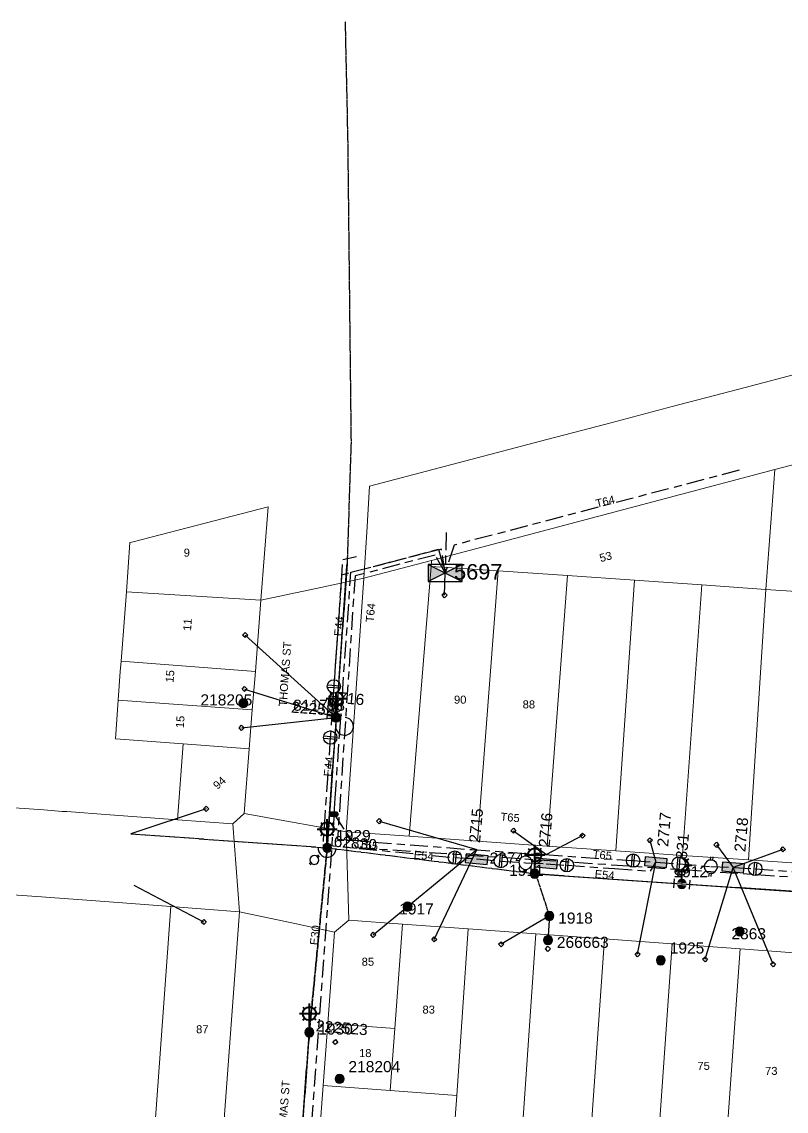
# Model space of a CAD drawing. Header units: metres. Extents: x 309980 to 311407, y 6249141 to 6251386.
# Drawn here: x 310250.1 to 310422, y 6250090.3 to 6250335.3 of the extents above; entities that cross this region are included whole.
import ezdxf
from ezdxf.enums import TextEntityAlignment as Align

# ---------------------------------------------------------------- set-up
doc = ezdxf.new("R2010")
doc.units = ezdxf.units.M
doc.linetypes.add('Cable Exist OH', pattern=[1, 1, 0])
doc.linetypes.add('Cable Exist UG', pattern=[8.2, 4, -1.2, 1.8, -1.2])
doc.layers.get('0').update_dxf_attribs({"color": 6})
for name, color, linetype, lineweight in [('Cadastre Buildings_SP_EXT', 9, 'Continuous', 5), ('Cadastre Land Parcels_SP_EXT', 9, 'Continuous', 5), ('Cadastre Roads_SP_EXT', 9, 'Continuous', 5)]:
    doc.layers.add(name, color=color, linetype=linetype, lineweight=lineweight)
for name, color, linetype in [('Equip_HV_EXT', 7, 'Continuous'), ('Equip_LV_EXT', 7, 'Continuous'), ('Equip_SP_LV_EXT', 7, 'Continuous'), ('Equip_SP_SL_EXT', 7, 'Continuous'), ('Mains_HV_EXT', 7, 'Continuous'), ('Mains_LV_EXT', 7, 'Continuous'), ('Mains_SL_EXT', 7, 'Continuous'), ('Services_SP_EXT', 7, 'Continuous'), ('Sub_SP_EXT', 7, 'Continuous'), ('SupportsOH_SP_TR_HV_LV_SL_EXT', 7, 'Continuous'), ('SupportsUG_SP_LV_EXT', 7, 'Continuous')]:
    doc.layers.add(name, color=color, linetype=linetype)
doc.styles.add('iecARIAL', font='arial.ttf', dxfattribs={"height": 2})
doc.styles.add('POLE_LABEL', font='arial.ttf')
doc.styles.get("Standard").update_dxf_attribs({"font": 'arial.ttf'})

# ---------------------------------------------------------------- blocks, each defined once
blk = doc.blocks.new('SUB_PADMOUNT_EXT')
for points in [[(0, 0), (-3.84, 1.92), (-3.84, -1.92)], [(0, 0), (3.84, 1.92), (3.84, -1.92)]]:
    blk.add_hatch(color=256).paths.add_polyline_path(points)
for p, q in [((3.84, 1.92), (-3.84, -1.92)), ((-3.84, 1.92), (3.84, -1.92))]:
    blk.add_line(p, q)
blk.add_lwpolyline([(-3.84, -1.92), (3.84, -1.92), (3.84, 1.92), (-3.84, 1.92)], close=True)
for tag, height, flags, p in [('ASSET_NUM', 3.5, 8, (2, 2)), ('STREET_CODE', 0.2, 9, (1.5, 0)), ('CONSTRUCTED_VOLTAGE', 0.2, 9, (1.5, -0.2)), ('OPERATING_VOLTAGE', 0.2, 9, (1.5, -0.6)), ('ORIENTATION', 0.2, 9, (1.5, -0.8)), ('OWNED_BY', 0.2, 9, (1.5, -1)), ('OPERATED_BY', 0.2, 9, (1.5, -1.2)), ('SECONDARY_VOLTAGE', 0.2, 9, (1.5, -1.6)), ('STATE', 0.2, 9, (1.5, -1.8)), ('SUBSTATION_TYPE', 0.2, 9, (1.5, -2.2)), ('NO_PHASES', 0.2, 9, (1.5, -0.4)), ('MAINTAINED_BY', 0.2, 9, (1.5, -1.4)), ('PARENT', 0.2, 9, (1.5, -2)), ('USAGE', 0.2, 9, (1.5, -2.4)), ('STREETNAME', 0.2, 9, (1.5, -3)), ('SUBURB', 0.2, 9, (1.5, -3.2)), ('Z', 0.2, 1, (1.5, -3.6)), ('LEGEND', 0.2, 9, (1.5, -2.6)), ('LOCATION', 0.2, 9, (1.5, -2.8)), ('NOTES', 0.2, 9, (1.5, -3.4))]:
    blk.add_attdef(tag, text='', height=height, dxfattribs=dict(flags=flags)).set_placement(p, align=Align.MIDDLE_LEFT)
blk = doc.blocks.new('PILLAR_EXT')
blk.add_hatch(color=256).paths.add_polyline_path([(-2.475, 0.99), (-2.475, -0.99), (2.475, -0.99), (2.475, 0.99)])
blk.add_lwpolyline([(-2.475, -0.99), (2.475, -0.99), (2.475, 0.99), (-2.475, 0.99)], close=True)
at = {"style": 'iecARIAL', "flags": 8}
blk.add_attdef('ASSET_NUM', (1.5, 3.5), '', height=2.5, dxfattribs=at)
for tag, p, flags in [('OWNED_BY', (0, -0.2), 9), ('STATE', (0, -0.4), 9), ('SUPPORT_TYPE', (0, -0.6), 9), ('STREETNAME', (0, -1.8), 9), ('SUBURB', (0, -2), 1), ('USAGE', (0, -0.8), 9), ('LEGEND', (0, -1), 9), ('LOCATION', (0, -1.2), 9), ('NOTES', (0, -1.4), 9), ('PARENT', (0, -1.6), 9)]:
    blk.add_attdef(tag, p, '', height=0.2, dxfattribs=dict(flags=flags))
blk = doc.blocks.new('LV_OH_LINKS_OPEN_EXT')
for p, q in [((-0.17, 4.97), (-0.17, 5.46)), ((0.17, 4.97), (0.17, 5.46)), ((-0.17, 3), (-0.17, 2.5)), ((0.17, 3), (0.17, 2.5))]:
    blk.add_line(p, q)
blk.add_lwpolyline([(0, 2.99, 1), (0, 4.98, 1)], format="xyb", close=True)
at = {"flags": 9}
for tag, p in [('ACTUAL_STATUS', (0, 0)), ('CONSTRUCTED_VOLTAGE', (0, -0.2)), ('OPERATING_VOLTAGE', (0, -0.6)), ('ORIENTATION', (0, -0.8)), ('OWNED_BY', (0, -1)), ('STATE', (0, -1.2)), ('SWITCH_TYPE', (0, -1.4)), ('NO_PHASES', (0, -0.4)), ('USAGE', (0, -1.6)), ('LEGEND', (0, -1.8)), ('NOTES', (0, -2))]:
    blk.add_attdef(tag, text='', height=0.2, dxfattribs=at).set_placement(p, align=Align.MIDDLE_LEFT)
at = {"flags": 1}
blk.add_attdef('Z', (0, 0), '', height=0.2, dxfattribs=at)
blk = doc.blocks.new('SL_LANTERN_EXT')
at = {"lineweight": 40}
for p, q in [((-1.46, 5.68), (-1.06, 5.28)), ((0, 1.97), (0, 6.47)), ((1.46, 5.68), (1.06, 5.28)), ((-2.25, 4.22), (2.25, 4.22)), ((-1.46, 2.76), (-1.06, 3.16)), ((0, 0), (0, 2.72)), ((1.46, 2.76), (1.06, 3.16))]:
    blk.add_line(p, q, dxfattribs=at)
blk.add_circle((0, 4.22), 1.5, dxfattribs=at)
at = {"style": 'iecARIAL', "flags": 8}
blk.add_attdef('ASSET_NUM', (1.5, 1.5), '', height=2.5, dxfattribs=at)
for tag, p, height, flags in [('OPERATING_VOLTAGE', (0.98, -1.65), 0.2, 9), ('ORIENTATION', (0.98, -1.85), 0.2, 9), ('OWNED_BY', (0.98, -2.05), 0.2, 9), ('STATE', (0.98, -2.25), 0.2, 9), ('CONSTRUCTED_VOLTAGE', (0.98, -0.65), 0.2, 9), ('CONTROL_TYPE', (0.98, -0.85), 0.2, 9), ('LANTERN_PURPOSE', (0.98, -1.05), 0.2, 9), ('LANTERN_TYPE', (0.98, -1.25), 0.2, 9), ('NO_PHASES', (0.98, -1.45), 0.2, 9), ('USAGE', (0.98, -2.45), 0.2, 9), ('CEXIST', (0.98, -2.65), 0.2, 9), ('LNUMBER', (2.18, -3.25), 2.5, 8), ('CNEW', (0.98, -2.85), 0.2, 9), ('CNUMBER', (0.98, -3.05), 0.2, 9), ('CREMOVE', (0.98, -3.25), 0.2, 9), ('CREPLACE', (0.98, -3.45), 0.2, 9), ('LKINGHEIGHT', (0.98, -3.65), 0.2, 9), ('LBRACKET', (0.98, -3.85), 0.2, 9), ('LBRACKETVOCAB', (0.98, -4.05), 0.2, 9), ('LCATEGORY', (0.98, -4.25), 0.2, 9), ('LCHARGE1', (0.98, -4.45), 0.2, 9), ('LCHARGE1PERCENT', (0.98, -4.65), 0.2, 9), ('LCHARGE2', (0.98, -4.85), 0.2, 9), ('LCHARGE2PERCENT', (0.98, -5.05), 0.2, 9), ('LCHARGE3', (0.98, -5.25), 0.2, 9), ('LCHARGE3PERCENT', (0.98, -5.45), 0.2, 9), ('LEXIST', (0.98, -5.65), 0.2, 9), ('LLAMP', (0.98, -5.85), 0.2, 9), ('LLAMPVOCAB', (0.98, -6.05), 0.2, 9), ('LMAST', (0.98, -6.25), 0.2, 9), ('LMASTVOCAB', (0.98, -6.45), 0.2, 9), ('LNEW', (0.98, -6.65), 0.2, 9), ('LANTNUMBER', (0.98, -6.85), 0.2, 9), ('LOUTREACH', (0.98, -7.25), 0.2, 9), ('LOUTREACHVOCAB', (0.98, -7.45), 0.2, 9), ('STREETNAME', (0.98, -9.25), 0.2, 9), ('SUBURB', (0.98, -9.45), 0.2, 1), ('LRATECODE', (0.98, -7.65), 0.2, 9), ('LREMOVE', (0.98, -7.85), 0.2, 9), ('LREPLACE', (0.98, -8.05), 0.2, 9), ('LTYPE', (0.98, -8.25), 0.2, 9), ('LTYPEVOCAB', (0.98, -8.45), 0.2, 9), ('LEGEND', (0.98, -8.65), 0.2, 9), ('LOCATION', (0.98, -8.85), 0.2, 9), ('NOTES', (0.98, -9.05), 0.2, 9)]:
    blk.add_attdef(tag, p, '', height=height, dxfattribs=dict(flags=flags))
blk = doc.blocks.new('CCP_EXT')
at = {"flags": 9}
blk.add_attdef('NOTES', text='', height=0.2, dxfattribs=at).set_placement((0, -2), align=Align.MIDDLE_LEFT)
blk.add_wipeout([(0, 0.57), (0.57, 0), (0, -0.57), (-0.57, 0)])
blk.add_lwpolyline([(-0.57, 0), (0, 0.57), (0.57, 0), (0, -0.57), (-0.57, 0)])
at = {"flags": 1}
blk.add_attdef('Z', (0, 0), '', height=0.2, dxfattribs=at)
at = {"flags": 9}
for tag, p in [('CCP_TYPE', (0, 0)), ('CONSTRUCTED_VOLTAGE', (0, -0.2)), ('OPERATING_VOLTAGE', (0, -0.6)), ('ORIENTATION', (0, -0.8)), ('OWNED_BY', (0, -1)), ('STATE', (0, -1.8)), ('NO_PHASES', (0, -0.4)), ('USAGE', (0, -1.2)), ('LEGEND', (0, -1.4)), ('LIFE_SUPPORT', (0, -1.6))]:
    blk.add_attdef(tag, text='', height=0.2, dxfattribs=at).set_placement(p, align=Align.MIDDLE_LEFT)
blk = doc.blocks.new('POLE_EXT')
blk.add_hatch(color=256).paths.add_polyline_path([(-1, 0, 1), (1, 0, 1)])
blk.add_lwpolyline([(-1, 0, 1), (1, 0, 1)], format="xyb", close=True)
for tag, height, flags, p in [('pNumber', 2.5, 8, (-17.84, 2.07)), ('OWNED_BY', 0.2, 9, (1.35, -0.4)), ('SPECIAL_USE', 0.2, 9, (1.35, -0.8)), ('STATE', 0.2, 9, (1.35, -1)), ('cLV', 0.2, 9, (1.35, -1.4)), ('hDepth', 0.2, 9, (1.35, -1.6)), ('hDia', 0.2, 9, (1.35, -1.8)), ('cHV', 0.2, 9, (1.35, -2)), ('PARENT', 0.2, 9, (1.35, -0.6)), ('USAGE', 0.2, 9, (1.35, -1.2)), ('LBRACKET', 0.2, 9, (1.35, -2.2)), ('LExisting', 0.2, 9, (1.35, -2.4)), ('cLinedev', 0.2, 9, (1.35, -3.4)), ('pExisting', 0.2, 9, (1.35, -3.8)), ('pFooting', 0.2, 9, (1.35, -4.4)), ('pNew', 0.2, 9, (1.35, -4.6)), ('pRelocate', 0.2, 9, (1.35, -5)), ('LANTNUMBER', 0.2, 9, (1.35, -2.6)), ('LOther', 0.2, 9, (1.35, -2.8)), ('LRemove', 0.2, 9, (1.35, -3)), ('LEGEND', 0.2, 9, (1.35, -3.2)), ('LOCATION', 0.2, 9, (1.35, -3.6)), ('PFNUMBER', 0.2, 9, (1.35, -4)), ('NEWPFNUMBER', 0.2, 9, (1.35, -4.2)), ('pRemove', 0.2, 9, (1.35, -5.2)), ('pReplace', 0.2, 9, (1.35, -5.4)), ('pStay', 0.2, 9, (1.35, -5.6)), ('pType', 0.2, 9, (1.35, -5.8)), ('cspan', 0.2, 9, (1.35, -6)), ('STREETNAME', 0.2, 9, (1.35, -6.2)), ('SUBURB', 0.2, 9, (1.35, -6.4)), ('OPERATED_BY', 0.2, 9, (1.36, -7.01)), ('NOTES', 0.2, 9, (1.35, -6.6)), ('MAINTAINED_BY', 0.2, 9, (1.36, -6.81))]:
    blk.add_attdef(tag, text='', height=height, dxfattribs=dict(flags=flags)).set_placement(p, align=Align.MIDDLE_LEFT)
at = {"style": 'POLE_LABEL'}
for tag, height, flags, p in [('ASSET_NUM', 2.5, 8, (2, 2)), ('STRUCTURE_PLANT_NUMBER', 0.2, 9, (1.35, 0.03)), ('STREET_CODE', 0.2, 9, (1.35, -0.2))]:
    blk.add_attdef(tag, text='', height=height, dxfattribs=dict(at, flags=flags)).set_placement(p, align=Align.MIDDLE_LEFT)
at = {"flags": 1}
blk.add_attdef('Z', (1.35, -7.33), '', height=0.2, dxfattribs=at)
blk = doc.blocks.new('HV_STJ_EXT')
h = blk.add_hatch(color=256)
edge = h.paths.add_edge_path()
edge.add_ellipse((-0.59, 0.13), major_axis=(0.226, 0.226), ratio=1, start_angle=45, end_angle=135)
edge.add_line((-0.91, 0.13), (-0.91, -0.13))
edge.add_ellipse((-0.59, -0.13), major_axis=(0.226, 0.226), ratio=1, start_angle=135, end_angle=225)
edge.add_line((-0.59, -0.45), (0.59, -0.45))
edge.add_ellipse((0.59, -0.13), major_axis=(-0.226, 0.226), ratio=1, start_angle=135, end_angle=225)
edge.add_line((0.91, -0.13), (0.91, 0.13))
edge.add_ellipse((0.59, 0.13), major_axis=(-0.226, 0.226), ratio=1, start_angle=225, end_angle=315)
edge.add_line((0.59, 0.45), (-0.59, 0.45))
blk.add_lwpolyline([(-0.91, 0.13), (-0.91, -0.13, 0.414214), (-0.59, -0.45), (0.59, -0.45, 0.414214), (0.91, -0.13), (0.91, 0.13, 0.414214), (0.59, 0.45), (-0.59, 0.45, 0.414214)], format="xyb", close=True)
for tag, flags, p in [('ORIENTATION', 9, (1.5, 0)), ('Z', 1, (1.5, -0.8)), ('USAGE', 9, (1.5, -0.2)), ('LEGEND', 9, (1.5, -0.4)), ('NOTES', 9, (1.5, -0.6))]:
    blk.add_attdef(tag, text='', height=0.2, dxfattribs=dict(flags=flags)).set_placement(p, align=Align.MIDDLE_LEFT)
blk = doc.blocks.new('LV_UG_LINKS_CLOSED_EXT')
blk.add_wipeout([(-1.06, 1.06), (-1.18, 0.92), (-1.29, 0.76), (-1.37, 0.59), (-1.43, 0.42), (-1.48, 0.23), (-1.49, 0.05), (-1.49, -0.14), (-1.46, -0.33), (-1.41, -0.51), (-1.33, -0.68), (-1.24, -0.84), (-1.12, -0.99), (-0.99, -1.12), (-0.84, -1.24), (-0.68, -1.33), (-0.51, -1.41), (-0.33, -1.46), (-0.14, -1.49), (0.05, -1.49), (0.23, -1.48), (0.42, -1.43), (0.59, -1.37), (0.76, -1.29), (0.92, -1.18), (1.06, -1.06), (1.18, -0.92), (1.29, -0.76), (1.37, -0.59), (1.43, -0.42), (1.48, -0.23), (1.49, -0.05), (1.49, 0.14), (1.46, 0.33), (1.41, 0.51), (1.33, 0.68), (1.24, 0.84), (1.12, 0.99), (0.99, 1.12), (0.84, 1.24), (0.68, 1.33), (0.51, 1.41), (0.33, 1.46), (0.14, 1.49), (-0.05, 1.49), (-0.23, 1.48), (-0.42, 1.43), (-0.59, 1.37), (-0.76, 1.29), (-0.92, 1.18)])
for p, q in [((-0.25, -1.48), (-0.25, 1.48)), ((0.25, -1.48), (0.25, 1.48))]:
    blk.add_line(p, q)
blk.add_circle((0, 0), 1.5)
at = {"flags": 9}
for tag, p in [('ACTUAL_STATUS', (0, 0)), ('CONSTRUCTED_VOLTAGE', (0, -0.2)), ('OPERATING_VOLTAGE', (0, -0.6)), ('ORIENTATION', (0, -0.8)), ('STATE', (0, -1)), ('SWITCH_TYPE', (0, -1.2)), ('NO_PHASES', (0, -0.4)), ('USAGE', (0, -1.4)), ('NOTES', (0, -1.6))]:
    blk.add_attdef(tag, text='', height=0.2, dxfattribs=at).set_placement(p, align=Align.MIDDLE_LEFT)
at = {"flags": 1}
blk.add_attdef('Z', (0, 0), '', height=0.2, dxfattribs=at)
blk = doc.blocks.new('LV_UG_LINKS_OPEN_EXT')
for p, q in [((-0.25, 1.47), (-0.25, 2.22)), ((0.25, 1.47), (0.25, 2.22)), ((-0.25, -1.47), (-0.25, -2.22)), ((0.25, -1.47), (0.25, -2.22))]:
    blk.add_line(p, q)
at = {"flags": 9}
for tag, p in [('ACTUAL_STATUS', (0, 0)), ('CONSTRUCTED_VOLTAGE', (0, -0.2)), ('OPERATING_VOLTAGE', (0, -0.6)), ('ORIENTATION', (0, -0.8)), ('STATE', (0, -1)), ('SWITCH_TYPE', (0, -1.2)), ('NO_PHASES', (0, -0.4)), ('USAGE', (0, -1.4)), ('NOTES', (0, -1.6))]:
    blk.add_attdef(tag, text='', height=0.2, dxfattribs=at).set_placement(p, align=Align.MIDDLE_LEFT)
at = {"flags": 1}
blk.add_attdef('Z', (0, 0), '', height=0.2, dxfattribs=at)
blk.add_wipeout([(-0.25, 1.47), (-0.43, 1.43), (-0.61, 1.36), (-0.77, 1.28), (-0.93, 1.17), (-1.07, 1.05), (-1.19, 0.9), (-1.29, 0.75), (-1.38, 0.58), (-1.44, 0.4), (-1.48, 0.22), (-1.49, 0.03), (-1.49, -0.16), (-1.45, -0.34), (-1.4, -0.52), (-1.32, -0.69), (-1.23, -0.85), (-1.11, -1), (-0.98, -1.13), (-0.83, -1.24), (-0.66, -1.34), (-0.49, -1.41), (-0.31, -1.46), (-0.13, -1.49), (0.06, -1.49), (0.25, -1.47), (0.43, -1.43), (0.61, -1.36), (0.77, -1.28), (0.93, -1.17), (1.07, -1.05), (1.19, -0.9), (1.29, -0.75), (1.38, -0.58), (1.44, -0.4), (1.48, -0.22), (1.49, -0.03), (1.49, 0.16), (1.45, 0.34), (1.4, 0.52), (1.32, 0.69), (1.23, 0.85), (1.11, 1), (0.98, 1.13), (0.83, 1.24), (0.66, 1.34), (0.49, 1.41), (0.31, 1.46), (0.13, 1.49), (-0.06, 1.49)])
blk.add_lwpolyline([(0, -1.49, 1), (0, 1.49, 1)], format="xyb", close=True)
blk = doc.blocks.new('End Shackle_EXT')
at = {"flags": 9}
blk.add_attdef('NOTES', text='', height=0.2, dxfattribs=at).set_placement((0, -1.6), align=Align.MIDDLE_LEFT)
blk.add_wipeout([(0, 0.25), (1.81, 0.25), (1.82, -0.25), (0, -0.25)])
blk.add_line((1.81, -1), (1.81, 1))
at = {"flags": 1}
blk.add_attdef('Z', (0, 0), '', height=0.2, dxfattribs=at)
at = {"flags": 9}
for tag, p in [('CONNECTOR_TYPE', (0, 0)), ('CONSTRUCTED_VOLTAGE', (0, -0.2)), ('OPERATING_VOLTAGE', (0, -0.6)), ('ORIENTATION', (0, -0.8)), ('OWNED_BY', (0, -1)), ('STATE', (0, -1.2)), ('NO_PHASES', (0, -0.4)), ('USAGE', (0, -1.4))]:
    blk.add_attdef(tag, text='', height=0.2, dxfattribs=at).set_placement(p, align=Align.MIDDLE_LEFT)

msp = doc.modelspace()

# ---------------------------------------------------------------- linework, layer by layer
at = {"layer": 'Cadastre Land Parcels_SP_EXT', "linetype": 'Continuous'}
for points in [[(310425.32, 6250207.07), (310427.42, 6250236.67), (310419.39, 6250234.6), (310417.44, 6250207.65), (310425.32, 6250207.07)], [(310417.44, 6250207.65), (310419.39, 6250234.6), (310342.26, 6250214.12), (310342.14, 6250212.81), (310357.23, 6250211.8), (310372.85, 6250210.73), (310387.88, 6250209.69), (310403.01, 6250208.7), (310417.44, 6250207.65)], [(310303.88, 6250205.21), (310305.49, 6250226.24), (310275.14, 6250218.34), (310274.43, 6250218.17), (310273.63, 6250207.11), (310303.88, 6250205.21)], [(310357.23, 6250211.8), (310342.14, 6250212.81), (310337.2, 6250152.14), (310352.61, 6250151.02), (310357.23, 6250211.8)], [(310372.85, 6250210.73), (310357.23, 6250211.8), (310352.61, 6250151.02), (310368.23, 6250149.92), (310372.85, 6250210.73)], [(310303.88, 6250205.21), (310273.63, 6250207.11), (310272.49, 6250191.5), (310302.64, 6250189.2), (310303.88, 6250205.21)], [(310302.64, 6250189.2), (310272.49, 6250191.5), (310272.28, 6250189.15), (310271.81, 6250182.74), (310301.95, 6250180.53), (310302.64, 6250189.2)], [(310301.95, 6250180.53), (310271.81, 6250182.74), (310271.17, 6250174.01), (310286.42, 6250172.87), (310301.25, 6250171.75), (310301.95, 6250180.53)], [(310285.14, 6250155.83), (310297.61, 6250154.93), (310300.13, 6250157.27), (310301.25, 6250171.75), (310286.42, 6250172.87), (310285.14, 6250155.83)], [(310299.06, 6250135.13), (310283.64, 6250136.32), (310279.6, 6250080.46), (310294.95, 6250079.33), (310299.06, 6250135.13)], [(310335.69, 6250132.33), (310323.62, 6250133.24), (310320.46, 6250130.56), (310318.94, 6250109.98), (310333.97, 6250108.84), (310335.69, 6250132.33)], [(310350.48, 6250131.26), (310335.69, 6250132.33), (310333.97, 6250108.84), (310332.96, 6250094.92), (310347.96, 6250093.79), (310350.48, 6250131.26)], [(310411.6, 6250126.78), (310396.38, 6250127.9), (310392.42, 6250072.37), (310407.66, 6250071.23), (310411.6, 6250126.78)], [(310426.82, 6250125.66), (310411.6, 6250126.78), (310407.66, 6250071.23), (310422.83, 6250070.11), (310426.82, 6250125.66)], [(310333.97, 6250108.84), (310318.94, 6250109.98), (310317.91, 6250096.05), (310332.96, 6250094.92), (310333.97, 6250108.84)], [(310346.62, 6250075.77), (310347.96, 6250093.79), (310332.96, 6250094.92), (310317.91, 6250096.05), (310316.56, 6250077.99), (310331.66, 6250076.88), (310346.62, 6250075.77)]]:
    msp.add_lwpolyline(points, close=True, dxfattribs=at)
at = {"layer": 'Cadastre Roads_SP_EXT', "linetype": 'Continuous'}
msp.add_lwpolyline([(310426.73, 6250256.75), (310411.3, 6250252.68), (310396.38, 6250248.76), (310381.73, 6250244.87), (310368.19, 6250241.33), (310328.29, 6250230.83), (310327.67, 6250220.5), (310327.05, 6250210.13), (310342.26, 6250214.12), (310419.39, 6250234.6), (310427.42, 6250236.67)], dxfattribs=at)
at = {"layer": 'Mains_HV_EXT', "linetype": 'Cable Exist UG'}
for points in [[(310345.56, 6250220.44), (310345.31, 6250211.34)], [(310343.8, 6250216.67), (310345.31, 6250211.34)]]:
    msp.add_lwpolyline(points, dxfattribs=at)
at = {"layer": 'Mains_HV_EXT', "linetype": 'Continuous'}
msp.add_lwpolyline([(310320.98, 6250180.86, 0.336548), (310320.18, 6250180.69)], format="xyb", dxfattribs=at)
at = {"layer": 'Mains_LV_EXT', "linetype": 'Cable Exist UG'}
for points in [[(310411.4, 6250234.44), (310347.31, 6250217.6), (310345.31, 6250211.34)], [(310319.93, 6250181.07), (310320.84, 6250178.85)]]:
    msp.add_lwpolyline(points, dxfattribs=at)
at = {"layer": 'Mains_LV_EXT', "linetype": 'Continuous'}
for points in [[(310320.68, 6250176.86, 2.288225), (310322.84, 6250178.85)], [(310316.79, 6250149.66, 1.040444), (310320.77, 6250149.27)]]:
    msp.add_lwpolyline(points, format="xyb", dxfattribs=at)
at = {"layer": 'Mains_LV_EXT', "linetype": 'Cable Exist OH'}
for points in [[(310274.66, 6250152.67), (310318.79, 6250149.52)], [(310311.9, 6250069.28), (310314.65, 6250106.37)]]:
    msp.add_lwpolyline(points, dxfattribs=at)
at = {"layer": 'Mains_SL_EXT', "linetype": 'Cable Exist OH'}
for points in [[(310274.64, 6250152.67), (310274.66, 6250152.67), (310318.79, 6250149.52)], [(310318.79, 6250149.52), (310314.78, 6250108.1)], [(310314.78, 6250108.1), (310314.78, 6250108.01), (310312.22, 6250073.52)]]:
    msp.add_lwpolyline(points, dxfattribs=at)
at = {"layer": 'Services_SP_EXT'}
msp.add_lwpolyline([(310368.73, 6250134.21), (310368.42, 6250128.76)], dxfattribs=at)

# ---------------------------------------------------------------- block references
at = {"layer": 'Equip_HV_EXT'}
msp.add_blockref('HV_STJ_EXT', (310320.32, 6250157.07), dxfattribs=at)
at = {"layer": 'Equip_SP_LV_EXT', "rotation": 133.2960292975193}
msp.add_blockref('LV_OH_LINKS_OPEN_EXT', (310318.79, 6250149.52), dxfattribs=at)
at = {"layer": 'Equip_SP_SL_EXT'}
ref = msp.add_blockref('SL_LANTERN_EXT', (310320.84, 6250178.85), dxfattribs=at)
ref.add_attrib('ASSET_NUM', '222522', dxfattribs={"layer": '0', "height": 2.5, "rotation": 355.9144, "style": 'iecARIAL'}).set_placement((310322.34, 6250180.35), align=Align.MIDDLE_RIGHT)
ref = msp.add_blockref('SL_LANTERN_EXT', (310318.79, 6250149.52), dxfattribs=at)
ref.add_attrib('ASSET_NUM', '62830', dxfattribs={"layer": '0', "height": 2.5, "rotation": 354.8502, "style": 'iecARIAL'}).set_placement((310320.29, 6250151.02), align=Align.MIDDLE_LEFT)
ref = msp.add_blockref('SL_LANTERN_EXT', (310398.52, 6250141.38), dxfattribs=at)
ref.add_attrib('ASSET_NUM', '62831', dxfattribs={"layer": '0', "height": 2.5, "rotation": 84.8652, "style": 'iecARIAL'}).set_placement((310400.02, 6250142.88), align=Align.BOTTOM_LEFT)
ref = msp.add_blockref('SL_LANTERN_EXT', (310365.44, 6250143.71), dxfattribs=at)
ref.add_attrib('ASSET_NUM', '237415', dxfattribs={"layer": '0', "height": 2.5, "style": 'iecARIAL'}).set_placement((310366.94, 6250145.21), align=Align.BOTTOM_RIGHT)
ref = msp.add_blockref('SL_LANTERN_EXT', (310314.78, 6250108.01), dxfattribs=at)
ref.add_attrib('ASSET_NUM', '222523', dxfattribs={"layer": '0', "height": 2.5, "rotation": 355.4261, "style": 'iecARIAL'}).set_placement((310316.28, 6250109.51), align=Align.MIDDLE_LEFT)
at = {"layer": 'Services_SP_EXT'}
for p in [(310376.18, 6250152.26), (310421.26, 6250149.17), (310357.9, 6250127.81), (310368.42, 6250126.8), (310388.56, 6250125.56)]:
    msp.add_blockref('CCP_EXT', p, dxfattribs=at)
at = {"layer": 'Sub_SP_EXT'}
ref = msp.add_blockref('SUB_PADMOUNT_EXT', (310345.31, 6250211.34), dxfattribs=at)
ref.add_attrib('ASSET_NUM', '5697', dxfattribs={"layer": '0', "height": 3.5}).set_placement((310347.31, 6250211.59), align=Align.MIDDLE_LEFT)
at = {"layer": 'SupportsOH_SP_TR_HV_LV_SL_EXT'}
ref = msp.add_blockref('POLE_EXT', (310320.78, 6250178.84), dxfattribs=at)
ref.add_attrib('ASSET_NUM', '811798', dxfattribs={"layer": '0', "height": 2.5, "style": 'POLE_LABEL'}).set_placement((310322.78, 6250179.59), align=Align.BOTTOM_RIGHT)
ref = msp.add_blockref('POLE_EXT', (310318.79, 6250149.52), dxfattribs=at)
ref.add_attrib('ASSET_NUM', '1929', dxfattribs={"layer": '0', "height": 2.5, "rotation": 359.9824, "style": 'POLE_LABEL'}).set_placement((310320.79, 6250150.27), align=Align.BOTTOM_LEFT)
ref = msp.add_blockref('POLE_EXT', (310365.44, 6250143.71), dxfattribs=dict(at, rotation=359.983993560009))
ref.add_attrib('ASSET_NUM', '1911', dxfattribs={"layer": '0', "height": 2.5, "rotation": 359.9687, "style": 'POLE_LABEL'}).set_placement((310367.44, 6250144.46), align=Align.MIDDLE_RIGHT)
ref = msp.add_blockref('POLE_EXT', (310398.52, 6250141.38), dxfattribs=dict(at, rotation=359.9571827730242))
ref.add_attrib('ASSET_NUM', '1912', dxfattribs={"layer": '0', "height": 2.5, "rotation": 359.9901, "style": 'POLE_LABEL'}).set_placement((310400.52, 6250142.13), align=Align.BOTTOM_CENTER)
ref = msp.add_blockref('POLE_EXT', (310336.86, 6250136.28), dxfattribs=dict(at, rotation=359.9755900770998))
ref.add_attrib('ASSET_NUM', '1917', dxfattribs={"layer": '0', "height": 2.5, "rotation": 359.958, "style": 'POLE_LABEL'}).set_placement((310338.86, 6250137.03), align=Align.TOP_CENTER)
ref = msp.add_blockref('POLE_EXT', (310368.73, 6250134.21), dxfattribs=dict(at, rotation=0.02901176335060996))
ref.add_attrib('ASSET_NUM', '1918', dxfattribs={"layer": '0', "height": 2.5, "rotation": 0.0367, "style": 'POLE_LABEL'}).set_placement((310370.73, 6250134.96), align=Align.TOP_LEFT)
ref = msp.add_blockref('POLE_EXT', (310411.55, 6250130.69), dxfattribs=at)
ref.add_attrib('ASSET_NUM', '2863', dxfattribs={"layer": '0', "height": 2.5, "rotation": 359.9306, "style": 'POLE_LABEL'}).set_placement((310413.55, 6250131.44), align=Align.TOP_CENTER)
ref = msp.add_blockref('POLE_EXT', (310321.57, 6250097.55), dxfattribs=at)
ref.add_attrib('ASSET_NUM', '218204', dxfattribs={"layer": '0', "height": 2.5, "style": 'POLE_LABEL'}).set_placement((310323.57, 6250098.3), align=Align.BOTTOM_LEFT)
at = {"layer": 'SupportsUG_SP_LV_EXT'}
ref = msp.add_blockref('PILLAR_EXT', (310319.93, 6250181.07), dxfattribs=dict(at, rotation=84.91216336200644))
ref.add_attrib('ASSET_NUM', '716', dxfattribs={"layer": '0', "height": 2.5, "rotation": 354.8762, "style": 'iecARIAL'}).set_placement((310321.43, 6250184.58), align=Align.TOP_LEFT)
ref = msp.add_blockref('PILLAR_EXT', (310352.39, 6250146.96), dxfattribs=dict(at, rotation=174.6645327645257))
ref.add_attrib('ASSET_NUM', '2715', dxfattribs={"layer": '0', "height": 2.5, "rotation": 84.7732, "style": 'iecARIAL'}).set_placement((310353.89, 6250150.46), align=Align.BOTTOM_LEFT)
ref = msp.add_blockref('PILLAR_EXT', (310368.03, 6250145.98), dxfattribs=dict(at, rotation=174.7777779129876))
ref.add_attrib('ASSET_NUM', '2716', dxfattribs={"layer": '0', "height": 2.5, "rotation": 84.8865, "style": 'iecARIAL'}).set_placement((310369.53, 6250149.48), align=Align.BOTTOM_LEFT)
ref = msp.add_blockref('PILLAR_EXT', (310392.68, 6250146.29), dxfattribs=dict(at, rotation=174.8938248453354))
ref.add_attrib('ASSET_NUM', '2717', dxfattribs={"layer": '0', "height": 2.5, "rotation": 85.0025, "style": 'iecARIAL'}).set_placement((310394.19, 6250149.79), align=Align.MIDDLE_LEFT)
ref = msp.add_blockref('PILLAR_EXT', (310410.04, 6250145.11), dxfattribs=dict(at, rotation=174.9264379668167))
ref.add_attrib('ASSET_NUM', '2718', dxfattribs={"layer": '0', "height": 2.5, "rotation": 85.0351, "style": 'iecARIAL'}).set_placement((310411.54, 6250148.61), align=Align.MIDDLE_LEFT)

# ---------------------------------------------------------------- texts
at = {"layer": 'Cadastre Land Parcels_SP_EXT'}
for s, p in [('9', (310286.52, 6250215.01)), ('90', (310347.29, 6250181.94)), ('88', (310362.73, 6250180.87)), ('85', (310326.54, 6250122.99)), ('83', (310340.21, 6250112.23)), ('87', (310289.31, 6250107.81)), ('18', (310325.95, 6250102.45)), ('75', (310402.02, 6250099.57)), ('73', (310417.23, 6250098.44))]:
    msp.add_text(s, height=1.8, dxfattribs=at).set_placement(p)
for s, rotation, p in [('53', 14.7145, (310380.27, 6250213.76)), ('11', 85.4888, (310288.16, 6250198.26)), ('15', 85.54, (310284.23, 6250186.63)), ('15', 85.54, (310286.52, 6250176.38)), ('94', 41.35, (310294.11, 6250162.53))]:
    msp.add_text(s, height=1.8, rotation=rotation, dxfattribs=at).set_placement(p)
at = {"layer": 'Cadastre Roads_SP_EXT'}
for rotation, p in [(85.7803, (310309.67, 6250181.21)), (85.7973, (310309.34, 6250082.49))]:
    msp.add_text('THOMAS ST', height=1.8, rotation=rotation, dxfattribs=at).set_placement(p)
at = {"layer": 'Mains_LV_EXT'}
for s, rotation, p in [('T64', 13.6067, (310379.39, 6250226.03)), ('T64', 84.9251, (310329.23, 6250200.16)), ('E44', 84.9124, (310322.12, 6250197.04)), ('E44', 84.3898, (310319.78, 6250165.47)), ('T65', 354.6298, (310357.67, 6250155.66)), ('T65', 354.4945, (310325.83, 6250149.41)), ('E54', 354.6776, (310338.18, 6250147.1)), ('T65', 353.5599, (310378.39, 6250147.26)), ('E54', 354.6776, (310378.86, 6250142.77)), ('E30', 83.3996, (310316.66, 6250127.54))]:
    msp.add_text(s, height=1.8, rotation=rotation, dxfattribs=at).set_placement(p)

# ---------------------------------------------------------------- next in the draw order: linework, layer by layer
at = {"layer": 'Cadastre Buildings_SP_EXT', "linetype": 'Continuous'}
for points in [[(310387.88, 6250209.69), (310372.85, 6250210.73), (310368.23, 6250149.92), (310383.66, 6250148.83), (310387.88, 6250209.69)], [(310425.32, 6250207.07), (310417.44, 6250207.65), (310413.51, 6250146.79), (310428.64, 6250145.78), (310432.98, 6250206.52), (310425.32, 6250207.07)], [(310365.73, 6250130.15), (310350.48, 6250131.26), (310347.96, 6250093.79), (310346.62, 6250075.77), (310361.89, 6250074.61), (310365.73, 6250130.15)], [(310361.89, 6250074.61), (310377.22, 6250073.5), (310381.16, 6250129.02), (310365.73, 6250130.15), (310361.89, 6250074.61)], [(310377.22, 6250073.5), (310392.42, 6250072.37), (310396.38, 6250127.9), (310381.16, 6250129.02), (310377.22, 6250073.5)]]:
    msp.add_lwpolyline(points, close=True, dxfattribs=at)
at = {"layer": 'Services_SP_EXT'}
msp.add_lwpolyline([(310368.73, 6250134.21), (310357.9, 6250127.81)], dxfattribs=at)

# ---------------------------------------------------------------- next in the draw order: block references
for p in [(310345.17, 6250206.34), (310300.35, 6250197.37), (310300.22, 6250185.23), (310299.53, 6250176.5), (310330.44, 6250155.51), (310360.66, 6250153.36), (310391.35, 6250151.2), (310406.3, 6250150.18), (310291.04, 6250132.83), (310329.15, 6250129.94), (310342.87, 6250128.91), (310403.75, 6250124.44), (310419.03, 6250123.32)]:
    msp.add_blockref('CCP_EXT', p, dxfattribs=at)
for p, rotation in [((310291.57, 6250158.28), 90.0000000000002), ((310320.63, 6250105.81), 264.6050190223983)]:
    msp.add_blockref('CCP_EXT', p, dxfattribs=dict(at, rotation=rotation))
at = {"layer": 'SupportsOH_SP_TR_HV_LV_SL_EXT'}
ref = msp.add_blockref('POLE_EXT', (310368.42, 6250128.76), dxfattribs=at)
ref.add_attrib('ASSET_NUM', '266663', dxfattribs={"layer": '0', "height": 2.5, "style": 'POLE_LABEL'}).set_placement((310370.42, 6250129.51), align=Align.TOP_LEFT)

# ---------------------------------------------------------------- next in the draw order: linework, layer by layer
at = {"layer": 'Cadastre Buildings_SP_EXT', "linetype": 'Continuous'}
for points in [[(310342.14, 6250212.81), (310342.26, 6250214.12), (310327.05, 6250210.13), (310323.06, 6250153.13), (310337.2, 6250152.14), (310342.14, 6250212.81)], [(310403.01, 6250208.7), (310387.88, 6250209.69), (310383.66, 6250148.83), (310398.69, 6250147.8), (310403.01, 6250208.7)], [(310398.69, 6250147.8), (310413.51, 6250146.79), (310417.44, 6250207.65), (310403.01, 6250208.7), (310398.69, 6250147.8)]]:
    msp.add_lwpolyline(points, close=True, dxfattribs=at)
at = {"layer": 'Cadastre Roads_SP_EXT', "linetype": 'Continuous'}
for points in [[(310323.06, 6250153.13), (310327.05, 6250210.13), (310317.38, 6250208.08), (310303.88, 6250205.21), (310302.64, 6250189.2), (310301.95, 6250180.53), (310301.25, 6250171.75), (310300.13, 6250157.27), (310309.71, 6250155.54), (310323.06, 6250153.13)], [(310320.46, 6250130.56), (310311.5, 6250132.47), (310299.06, 6250135.13), (310294.95, 6250079.33), (310290.93, 6250023.84), (310303.63, 6250024.44), (310312.65, 6250024.86), (310316.18, 6250072.79), (310316.56, 6250077.99), (310317.91, 6250096.05), (310318.94, 6250109.98), (310320.46, 6250130.56)]]:
    msp.add_lwpolyline(points, close=True, dxfattribs=at)
for points in [[(310238.15, 6250139.63), (310253.5, 6250138.53), (310268.8, 6250137.42), (310283.64, 6250136.32), (310299.06, 6250135.13), (310298.33, 6250145.04), (310297.61, 6250154.93), (310285.14, 6250155.83), (310269.92, 6250156.92), (310260.24, 6250157.65), (310259.24, 6250157.72), (310255.09, 6250158.03), (310239.48, 6250159.13)], [(310428.64, 6250145.78), (310413.51, 6250146.79), (310398.69, 6250147.8), (310383.66, 6250148.83), (310368.23, 6250149.92), (310352.61, 6250151.02), (310337.2, 6250152.14), (310337.2, 6250152.14), (310323.06, 6250153.13), (310323.34, 6250143.19), (310323.62, 6250133.24), (310335.69, 6250132.33), (310350.48, 6250131.26), (310365.73, 6250130.15), (310381.16, 6250129.02), (310396.38, 6250127.9), (310411.6, 6250126.78), (310426.82, 6250125.66)]]:
    msp.add_lwpolyline(points, dxfattribs=at)
at = {"layer": 'Mains_LV_EXT', "linetype": 'Cable Exist OH'}
msp.add_lwpolyline([(310314.65, 6250106.37), (310314.78, 6250108.01), (310318.79, 6250149.52)], dxfattribs=at)
at = {"layer": 'Services_SP_EXT'}
for points in [[(310345.17, 6250206.34), (310345.31, 6250211.34)], [(310291.57, 6250158.28), (310274.66, 6250152.67)], [(310391.35, 6250151.2), (310392.68, 6250146.29)], [(310291.04, 6250132.83), (310275.39, 6250141.03)]]:
    msp.add_lwpolyline(points, dxfattribs=at)

# ---------------------------------------------------------------- next in the draw order: block references
at = {"layer": 'SupportsOH_SP_TR_HV_LV_SL_EXT'}
ref = msp.add_blockref('POLE_EXT', (310299.95, 6250182.04), dxfattribs=at)
ref.add_attrib('ASSET_NUM', '218205', dxfattribs={"layer": '0', "height": 2.5, "style": 'POLE_LABEL'}).set_placement((310301.95, 6250182.79), align=Align.MIDDLE_RIGHT)
ref = msp.add_blockref('POLE_EXT', (310393.79, 6250124.23), dxfattribs=at)
ref.add_attrib('ASSET_NUM', '1925', dxfattribs={"layer": '0', "height": 2.5, "rotation": 359.9763, "style": 'POLE_LABEL'}).set_placement((310395.79, 6250124.98), align=Align.BOTTOM_LEFT)
ref = msp.add_blockref('POLE_EXT', (310314.78, 6250108.01), dxfattribs=at)
ref.add_attrib('ASSET_NUM', '1930', dxfattribs={"layer": '0', "height": 2.5, "style": 'POLE_LABEL'}).set_placement((310316.78, 6250108.76), align=Align.MIDDLE_LEFT)

# ---------------------------------------------------------------- next in the draw order: block references
at = {"layer": 'Equip_LV_EXT'}
for name, p, rotation in [('LV_UG_LINKS_CLOSED_EXT', (310320.28, 6250185.83), 266.0604946219995), ('LV_UG_LINKS_CLOSED_EXT', (310319.48, 6250174.31), 264.8399335541226), ('LV_UG_LINKS_CLOSED_EXT', (310347.48, 6250147.32), 354.8503281568575), ('LV_UG_LINKS_CLOSED_EXT', (310357.84, 6250146.52), 354.8501277793254), ('LV_UG_LINKS_OPEN_EXT', (310363.38, 6250146.16), 354.8502279665946), ('LV_UG_LINKS_CLOSED_EXT', (310372.67, 6250145.6), 354.8785396268763), ('LV_UG_LINKS_CLOSED_EXT', (310387.56, 6250146.63), 355.1647545994819), ('LV_UG_LINKS_CLOSED_EXT', (310397.78, 6250145.95), 354.9878834375818), ('LV_UG_LINKS_OPEN_EXT', (310405.04, 6250145.28), 353.6706534665761), ('LV_UG_LINKS_CLOSED_EXT', (310415.04, 6250144.77), 354.9809806603358)]:
    msp.add_blockref(name, p, dxfattribs=dict(at, rotation=rotation))
at = {"layer": 'Mains_LV_EXT', "rotation": 175.8122954877167}
msp.add_blockref('End Shackle_EXT', (310398.52, 6250141.38), dxfattribs=at)

# ---------------------------------------------------------------- next in the draw order: linework, layer by layer
at = {"layer": 'Mains_HV_EXT', "linetype": 'Cable Exist OH'}
msp.add_lwpolyline([(310322.82, 6250335.31), (310323.38, 6250309.05), (310324.15, 6250240.79), (310323.26, 6250213.36), (310320.84, 6250178.85)], dxfattribs=at)
at = {"layer": 'Mains_HV_EXT', "linetype": 'Cable Exist UG'}
for points in [[(310320.32, 6250157.07), (310320.58, 6250160.65), (310321.63, 6250175.75), (310324.12, 6250211.51), (310329.23, 6250212.81), (310343.8, 6250216.67)], [(310320.84, 6250178.85), (310320.01, 6250181.17), (310321.98, 6250209.26), (310322.28, 6250214.38), (310325.38, 6250215.04)]]:
    msp.add_lwpolyline(points, dxfattribs=at)
at = {"layer": 'Mains_LV_EXT', "linetype": 'Cable Exist UG'}
for points in [[(310345.31, 6250211.34), (310344.48, 6250216.69), (310322.04, 6250210.86), (310320.28, 6250185.83)], [(310345.31, 6250211.34), (310343.05, 6250215.37), (310325.05, 6250210.69), (310321.11, 6250151.44), (310351.35, 6250149.11), (310383.94, 6250146.86), (310387.56, 6250146.63)], [(310320.28, 6250185.83), (310319.93, 6250181.07)], [(310319.93, 6250181.07), (310319.48, 6250174.31)], [(310319.48, 6250174.31), (310317.81, 6250150.18), (310347.48, 6250147.32)], [(310347.48, 6250147.32), (310352.32, 6250147.03)], [(310352.32, 6250147.03), (310357.84, 6250146.52)], [(310357.84, 6250146.52), (310363.38, 6250146.16)], [(310363.38, 6250146.16), (310367.95, 6250145.93)], [(310367.98, 6250145.92), (310372.67, 6250145.6)], [(310372.67, 6250145.6), (310383.38, 6250144.84), (310391.44, 6250144.29), (310392.68, 6250146.29)], [(310387.43, 6250146.64), (310392.68, 6250146.29)], [(310392.68, 6250146.29), (310397.78, 6250145.95)], [(310397.78, 6250145.95), (310405.04, 6250145.28)], [(310405.04, 6250145.28), (310410.04, 6250145.11)], [(310410.04, 6250145.11), (310415.04, 6250144.77)], [(310415.04, 6250144.77), (310434.53, 6250143.44)]]:
    msp.add_lwpolyline(points, dxfattribs=at)
at = {"layer": 'Mains_LV_EXT', "linetype": 'Cable Exist OH'}
for points in [[(310320.84, 6250178.85), (310323.26, 6250213.36)], [(310320.84, 6250178.85), (310318.79, 6250149.52)], [(310318.79, 6250149.52), (310365.44, 6250143.71), (310365.64, 6250143.69)], [(310365.64, 6250143.69), (310368.73, 6250134.21)]]:
    msp.add_lwpolyline(points, dxfattribs=at)
at = {"layer": 'Mains_SL_EXT', "linetype": 'Cable Exist OH'}
for points in [[(310320.85, 6250178.94), (310323.24, 6250213.27)], [(310318.79, 6250149.52), (310320.84, 6250178.85), (310320.85, 6250178.94)], [(310318.79, 6250149.52), (310365.44, 6250143.71)]]:
    msp.add_lwpolyline(points, dxfattribs=at)
at = {"layer": 'Services_SP_EXT'}
for points in [[(310300.35, 6250197.37), (310320.84, 6250178.85)], [(310300.22, 6250185.23), (310320.84, 6250178.85)], [(310299.53, 6250176.5), (310320.84, 6250178.85)], [(310330.44, 6250155.51), (310352.46, 6250149.12)], [(310360.66, 6250153.36), (310368.09, 6250148.02)], [(310376.18, 6250152.26), (310368.09, 6250148.02)], [(310329.15, 6250129.94), (310352.46, 6250149.12)], [(310342.87, 6250128.91), (310352.46, 6250149.12)], [(310406.3, 6250150.18), (310410.04, 6250145.11)], [(310421.26, 6250149.17), (310410.04, 6250145.11)], [(310388.56, 6250125.56), (310392.68, 6250146.29)], [(310403.75, 6250124.44), (310410.04, 6250145.11)], [(310419.03, 6250123.32), (310410.04, 6250145.11)]]:
    msp.add_lwpolyline(points, dxfattribs=at)

# ---------------------------------------------------------------- next in the draw order: block references
at = {"layer": 'Mains_LV_EXT', "rotation": 355.8450302508186}
msp.add_blockref('End Shackle_EXT', (310398.52, 6250141.38), dxfattribs=at)

# ---------------------------------------------------------------- next in the draw order: linework, layer by layer
at = {"layer": 'Mains_HV_EXT', "linetype": 'Cable Exist UG'}
for points in [[(310320.32, 6250157.07), (310312.17, 6250045.45), (310310.7, 6250024.19), (310313.75, 6250018.88), (310540.44, 6250002.37), (310530.28, 6249987.79)], [(310320.32, 6250157.07), (310325.33, 6250149.6), (310498.68, 6250137.87), (310534.81, 6250135.44), (310529.53, 6250114.93), (310529.47, 6250107.22), (310531.3, 6250107.12)]]:
    msp.add_lwpolyline(points, dxfattribs=at)
at = {"layer": 'Mains_LV_EXT', "linetype": 'Cable Exist OH'}
for points in [[(310365.64, 6250143.69), (310398.52, 6250141.38)], [(310398.52, 6250141.38), (310425.05, 6250139.59), (310459.61, 6250137.22), (310498.86, 6250134.52), (310539.59, 6250131.76)]]:
    msp.add_lwpolyline(points, dxfattribs=at)
at = {"layer": 'Mains_SL_EXT', "linetype": 'Cable Exist OH'}
for points in [[(310365.44, 6250143.71), (310398.52, 6250141.38)], [(310459.61, 6250137.22), (310425.05, 6250139.59), (310398.52, 6250141.38)]]:
    msp.add_lwpolyline(points, dxfattribs=at)

doc.saveas('drawing.dxf')
